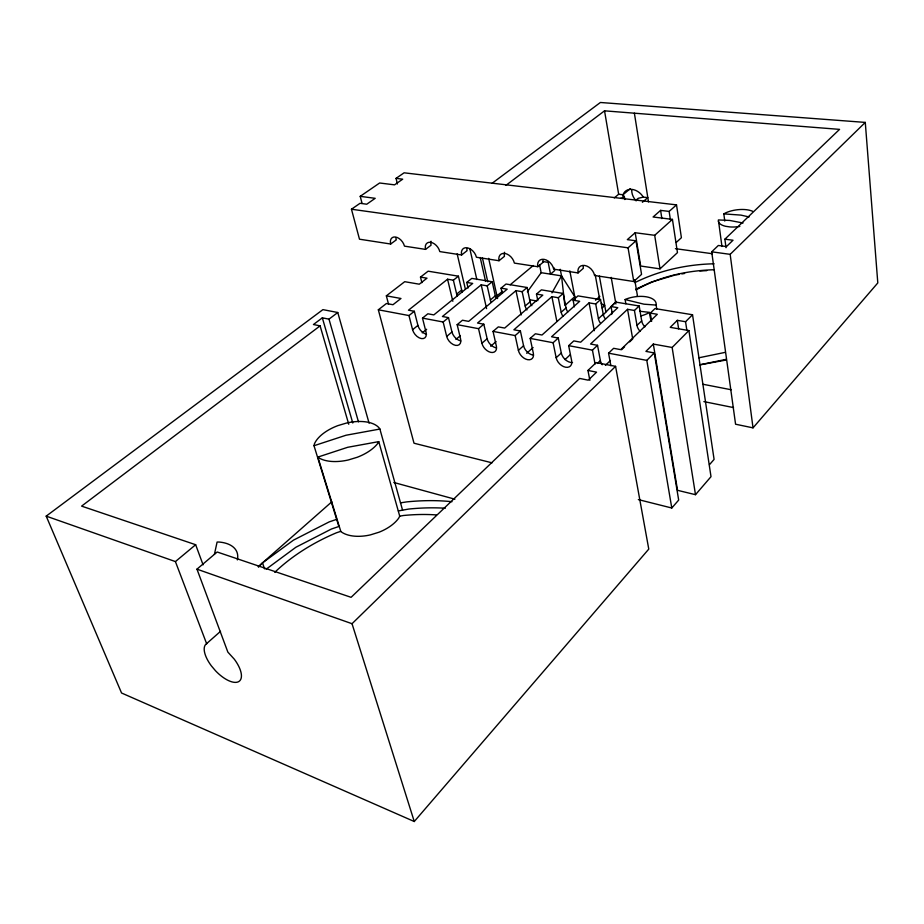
<?xml version="1.0" encoding="UTF-8"?>
<svg xmlns="http://www.w3.org/2000/svg" width="924" height="924" viewBox="0 0 924 924"><rect width="100%" height="100%" fill="white"/><g stroke="black" fill="none" stroke-linecap="round" stroke-linejoin="round"><path stroke-width="1.39" d="M266.124 569.219L295.865 547.262L331.45 529.002L338.854 526.495L314.01 445.714L314.414 443.878A35.135 18.099 -16.6 0 1 337.884 425.618L346.5 423.042A35.135 18.099 -16.6 0 1 379.845 428.898L402.564 510.163M214.426 554.319L217.094 542.065L218.965 542.03A39.559 21.437 -21.5 0 1 237.341 559.909M611.584 314.483L612.335 311.942M656.687 309.263L656.156 304.654A20.871 10.014 -9.7 0 0 626.437 298.949L625.121 299.549L625.86 303.8M399.734 516.169L398.637 518.26A34.107 19.058 -17.2 0 1 379.094 532.189L370.42 534.88A34.107 19.058 -17.2 0 1 340.852 531.566L317.856 457.091L347.678 447.297L378.759 441.626L399.734 516.169L403.418 515.511A145.703 88.762 -18.4 0 1 436.186 514.911M551.963 292.896L561.538 275.872L560.244 269.288M378.759 441.626L377.593 443.636A35.135 18.099 -16.6 0 1 357.242 457.264L348.29 459.979A35.135 18.099 -16.6 0 1 318.029 457.288L317.856 457.091M527.396 291.799L541.164 272.684L539.57 264.841M688.9 330.573L672.141 347.47L653.314 344.075L677.546 490.321L695.495 494.687L711.006 476.668L688.9 330.573L670.212 327.35L677.315 320.339L685.55 321.725L692.538 314.761L655.024 308.581L650.3 313.109L651.651 321.309M726.021 247.701L724.89 239.189L733.009 240.24L726.483 246.558L718.341 245.472L711.699 251.825L735.573 424.22L753.025 427.858L877.8 282.929L865.28 122.407L600.392 102.483L492.111 183.287M369.092 423.18L337.768 312.508L322.903 309.632L46.2 516.135L121.552 693L414.264 821.517L648.775 549.099L615.58 366.354L596.165 362.589L587.953 370.455L589.859 380.33M638.345 499.595L671.783 508.004L678.678 500.08L654.273 352.933L645.911 351.386L653.314 344.075M709.459 464.703L714.09 459.401L692.538 314.761M602.587 315.534L616.285 301.351M602.205 308.073L604.689 305.359L603.649 304.989A18.919 8.951 -10.1 0 1 601.247 303.257M258.605 567.059L262.508 562.866L293.52 540.113L329.233 521.875L336.659 519.369M671.783 508.004L646.8 360.383L654.273 352.933M414.264 821.517L352.032 623.712L615.58 366.354M711.699 251.825L730.168 254.343L865.28 122.407M605.382 365.384L610.441 360.487M621.563 349.722L624.601 346.789M629.66 341.892L632.697 338.958L627.558 309.309L634.43 310.464L639.177 305.971L641.695 320.882A9.24 6.572 45.6 0 0 644.929 326.853M597.343 363.444L600.369 360.533L597.528 345.322L590.552 344.028L627.558 309.309M640.228 331.404A9.275 6.572 45.6 0 1 636.982 325.398L641.695 320.882M610.868 365.731L608.569 353.176L613.628 348.313L620.755 349.642L657.322 314.287L650.3 313.109M724.89 239.189L839.558 129.372L604.539 110.834L505.948 185.343M572.522 362.554A9.39 6.306 47 0 1 561.295 353.003L558.269 338.022L553.106 342.723L556.179 357.831A9.425 6.306 47 0 0 565.557 367.221A9.425 6.306 47 0 0 571.656 360.764L568.664 345.657L592.434 350.138L597.528 345.322M564.991 359.609L570.27 354.689M672.441 219.392L654.689 235.308L635.192 232.733L640.702 266.031L660.002 268.872L677.465 252.633L672.441 219.392L653.095 216.99L660.602 210.383L669.138 211.423L676.518 204.874L681.404 237.711L676.218 242.481M568.664 345.657L573.804 340.91L580.665 342.192L617.809 307.68L611.041 306.549L612.242 313.282M611.041 306.549L615.834 302.125L639.177 305.971M556.167 357.738L561.295 353.003M600.173 322.788A9.113 6.353 46.9 0 1 598.429 318.711L603.222 314.287L600.531 299.595L577.974 295.888L573.111 300.208L574.393 306.837M361.989 203.072L360.21 196.338L375.19 198.325L366.736 204.216L360.037 203.303L351.466 209.228L359.482 239.201L390.667 244.017A9.136 5.833 53.2 0 1 395.518 237.018A9.136 5.833 53.2 0 1 404.469 246.142L425.525 249.388A9.286 6.052 52.6 0 1 430.688 242.307A9.286 6.052 52.6 0 1 439.801 251.594L461.619 254.966A9.436 6.272 51.8 0 1 467.117 247.782A9.436 6.272 51.8 0 1 476.414 257.242L499.018 260.73A9.598 6.514 51 0 1 504.874 253.453A9.598 6.514 51 0 1 514.368 263.097L537.803 266.713A9.771 6.757 50 0 1 544.04 259.344A9.771 6.757 50 0 1 553.719 269.173L578.054 272.927A9.956 7.022 48.8 0 1 584.684 265.465A9.956 7.022 48.8 0 1 594.571 275.468L633.772 281.52L641.556 274.359L635.989 240.806L627.338 239.628L635.192 232.733M558.269 338.022L551.547 336.775L589.073 302.876L595.714 303.984L600.531 299.595M595.564 300.219L599.849 296.35M587.953 370.455L596.569 372.164L588.265 380.18L579.637 378.424L351.097 597.32L217.175 551.998L196.962 569.161L227.847 652.09L234.326 659.216A24.936 10.984 47.8 0 1 238.866 681.508A24.936 10.984 47.8 0 1 215.523 670.778L211.377 665.881A24.936 10.984 47.8 0 1 205.578 644.536L220.536 631.335M526.692 353.291L533.102 347.539M564.853 305.509L574.786 296.685L561.538 275.872L541.164 272.684M532.674 355.001A9.228 6.087 48.1 0 1 523.573 345.749L520.397 330.988L515.165 335.574L518.41 350.45A9.263 6.087 48.1 0 0 527.592 359.679A9.263 6.087 48.1 0 0 533.344 353.28L530.18 338.403L535.389 333.772L542.007 335.008L579.66 301.305L573.111 300.208M518.387 350.369L523.573 345.749M562.935 316.262A8.951 6.145 48.1 0 1 561.191 312.243L566.042 307.923L563.201 293.451L541.395 289.859L536.474 294.086L537.826 300.623M351.466 209.228L628.066 247.828L635.989 240.806M258.177 566.678L331.843 501.79M520.397 330.988L513.906 329.787L551.894 296.662L558.304 297.736L563.201 293.451M578.054 272.927L583.367 268.295A9.91 7.022 48.8 0 1 583.229 266.089M490.702 346.246L496.096 341.557M642.399 202.287L647.805 197.632L643.266 197.112L638.207 198.325L636.336 199.907L637.883 200.092M496.084 347.828A9.067 5.879 49.1 0 1 487.144 338.738L483.818 324.197L478.54 328.678L481.924 343.335A9.101 5.879 49.1 0 0 490.933 352.391A9.101 5.879 49.1 0 0 496.35 346.061L493.035 331.404L498.302 326.888L504.7 328.066L542.792 295.137L536.474 294.086M481.912 343.243L487.144 338.738M526.934 309.944A8.801 5.937 49.1 0 1 525.19 305.994L530.087 301.767L527.107 287.503L506.017 284.026L501.051 288.161L502.171 293.312M483.818 324.197L477.546 323.03L515.962 290.656L522.164 291.695L527.107 287.503M455.913 339.431L460.267 335.758M630.214 188.704L623.007 194.756L618.653 194.248L614.275 197.909M537.803 266.713L543.197 262.197A9.725 6.768 50 0 1 543.012 260.025M624.855 199.538L624.381 196.708L622.51 198.279L620.986 198.106M46.2 516.135L175.41 561.584L195.657 544.721L203.084 564.841M501.051 288.161L507.161 289.189L468.664 321.379L462.474 320.224L457.161 324.647L460.614 339.096A8.951 5.671 49.9 0 1 455.52 345.357A8.951 5.671 49.9 0 1 446.685 336.452L451.952 331.959L448.487 317.625L442.434 316.505L481.196 284.846L487.202 285.851L492.192 281.751L495.322 295.807A8.628 5.74 50 0 0 495.98 297.782M491.025 301.917A8.662 5.74 50 0 1 490.367 299.942L495.322 295.807M496.95 295.83L502.46 291.233M510.163 284.811L533.275 265.523M492.042 462.832L414.01 443.22L378.332 309.794L408.962 315.558L412.612 329.81A8.813 5.486 50.7 0 0 421.286 338.554A8.813 5.486 50.7 0 0 426.079 332.351L422.499 318.11L443.162 322.002L448.487 317.625M422.256 332.848L426.657 329.256M412.589 329.718L417.925 325.41L414.333 311.284L408.477 310.187L447.562 279.221L453.372 280.191L458.419 276.184L461.665 290.044A8.501 5.556 50.9 0 0 462.335 291.984M457.334 296.038A8.524 5.556 50.8 0 1 456.664 294.086L461.665 290.044M499.018 260.73L504.469 256.318A9.563 6.514 51 0 1 504.585 252.275M422.499 318.11L427.858 313.79L433.83 314.899L472.684 283.425L466.77 282.432L468.064 288.022M466.77 282.432L471.794 278.39L492.192 281.751M408.962 315.558L414.333 311.284M461.619 254.966L467.117 250.647A9.402 6.283 51.9 0 1 466.886 248.556M378.332 309.794L386.428 303.511L392.966 304.712L400.958 298.487L386.348 295.842L388.542 304.192M421.887 282.686L420.489 277.108L428.124 271.182L458.419 276.184M386.348 295.842L404.712 281.693L419.277 284.199L426.98 278.193L420.489 277.108M425.525 249.388L431.081 245.183A9.252 6.052 52.6 0 1 431.046 241.256M348.741 424.243L320.097 325.86L81.601 506.121L195.657 544.721M320.097 325.86L313.444 324.52L322.337 317.833L328.99 319.15L337.768 312.508M390.667 244.017L396.269 239.893A9.101 5.844 53.3 0 1 395.969 237.861M650.993 320.778L649.295 312.589A20.871 10.014 -9.7 0 1 640.956 315.892M397.424 183.98L396.038 178.378L404.1 172.811L676.518 204.874M360.21 196.338L379.625 182.998L394.548 184.846L402.691 179.187L396.038 178.378M724.774 221.044L723.827 213.883L725.906 212.751A19.404 8.443 -8 0 1 752.702 211.33M635.92 289.963C659.678 276.495 686.994 270.513 714.125 269.739M635.943 289.108L651.466 282.039L671.067 276.218M634.846 282.628C659.366 270.443 686.798 264.356 714.113 263.79M726.333 359.321L699.93 364.761M725.363 352.333L698.891 357.784M340.679 531.358L336.313 532.836A145.703 88.762 -18.4 0 0 274.774 572.303M314.01 445.714L346.026 435.239L379.903 429.048M725.467 360.141L700.092 364.841M672.36 275.837L674.936 275.063M398.348 510.926L408.812 509.043A170.293 104.608 -18.5 0 1 445.31 508.223M676.31 274.844L679.082 274.382M681.843 273.92L684.603 273.458M699.814 270.94L706.721 270.651M723.827 213.883L740.933 215.107L749.064 216.955M656.005 305.07L643.924 304.181L625.121 299.549M639.766 311.272L649.607 312.37M624.381 196.708L623.007 194.756A13.537 10.118 50 0 1 631.669 189.362A13.537 10.118 50 0 1 642.792 196.281L643.266 197.112M675.421 248.672L712.462 253.742M542.792 261.538L548.163 262.347L550.519 274.151L554.723 270.559L554.204 267.937M529.591 299.746L536.636 300.947M457.161 324.647L478.54 328.678M493.035 331.404L515.165 335.574M530.18 338.403L553.106 342.723M608.569 353.176L646.8 360.383M743.046 223.007L729.717 220.443L718.387 219.947L718.329 221.379A19.404 8.443 -8 0 0 725.513 226.276L729.868 226.923A19.404 8.443 -8 0 0 739.835 226.426M703.002 384.269L731.184 389.743M703.88 401.605L733.541 407.588M393.809 482.478L454.897 499.191M196.962 569.161L352.032 623.712M175.41 561.584L206.676 643.809M400.508 502.841L406.826 501.882A170.836 104.193 -18.4 0 1 451.986 501.697M262.508 562.866L264.564 568.861M322.337 317.833L352.783 422.996M328.99 319.15L358.466 421.829M443.162 322.002L446.685 336.452M447.562 279.221L452.829 301.293M453.372 280.191L456.664 294.086M457.161 253.881L465.338 288.993M469.831 248.729L476.842 279.545M481.196 284.846L486.59 308.628M487.202 285.851L490.367 299.942M480.214 257.507L485.585 281.45M482.432 257.981L487.768 281.797M488.657 258.35L497.562 298.567M515.962 290.656L521.159 314.98M522.164 291.695L525.19 305.994M551.894 296.662L556.849 321.333M558.304 297.736L561.191 312.243M569.831 270.905L575.306 299.411M623.504 197.401L623.007 194.756L623.538 197.597M592.434 350.138L595.056 363.998M589.073 302.876L594.282 330.7M595.714 303.984L598.429 318.711M595.206 274.774L599.768 299.746M599.376 276.091L605.878 311.908M611.203 277.373L615.915 303.973M634.43 310.464L636.982 325.398M634.73 279.753L637.075 293.67A18.919 8.951 -10.1 0 1 637.133 296.038M628.066 247.828L633.772 281.52M604.539 110.834L618.653 194.248M654.689 235.308L660.002 268.872M672.141 347.47L695.495 494.687M634.384 113.19L648.486 201.894M660.602 210.383L661.873 218.595M677.315 320.339L678.632 328.852M669.138 211.423L670.385 219.658M685.55 321.725L686.855 330.261M718.572 221.344L721.956 246.477M730.168 254.343L753.025 427.858M561.538 275.872L564.691 304.1M426.53 334.199A8.778 5.498 50.7 0 1 417.925 325.41M460.718 340.898A8.917 5.683 49.9 0 1 451.952 331.959M567.775 311.931A8.917 6.145 48.1 0 1 566.042 307.923M602.194 364.761A9.563 6.537 45.8 0 1 600.369 360.533M604.943 318.353A9.078 6.353 46.9 0 1 603.222 314.287M531.831 305.705A8.766 5.937 49.1 0 1 530.087 301.767M636.128 200.878A13.444 10.118 50 0 1 631.727 189.813"/></g></svg>
